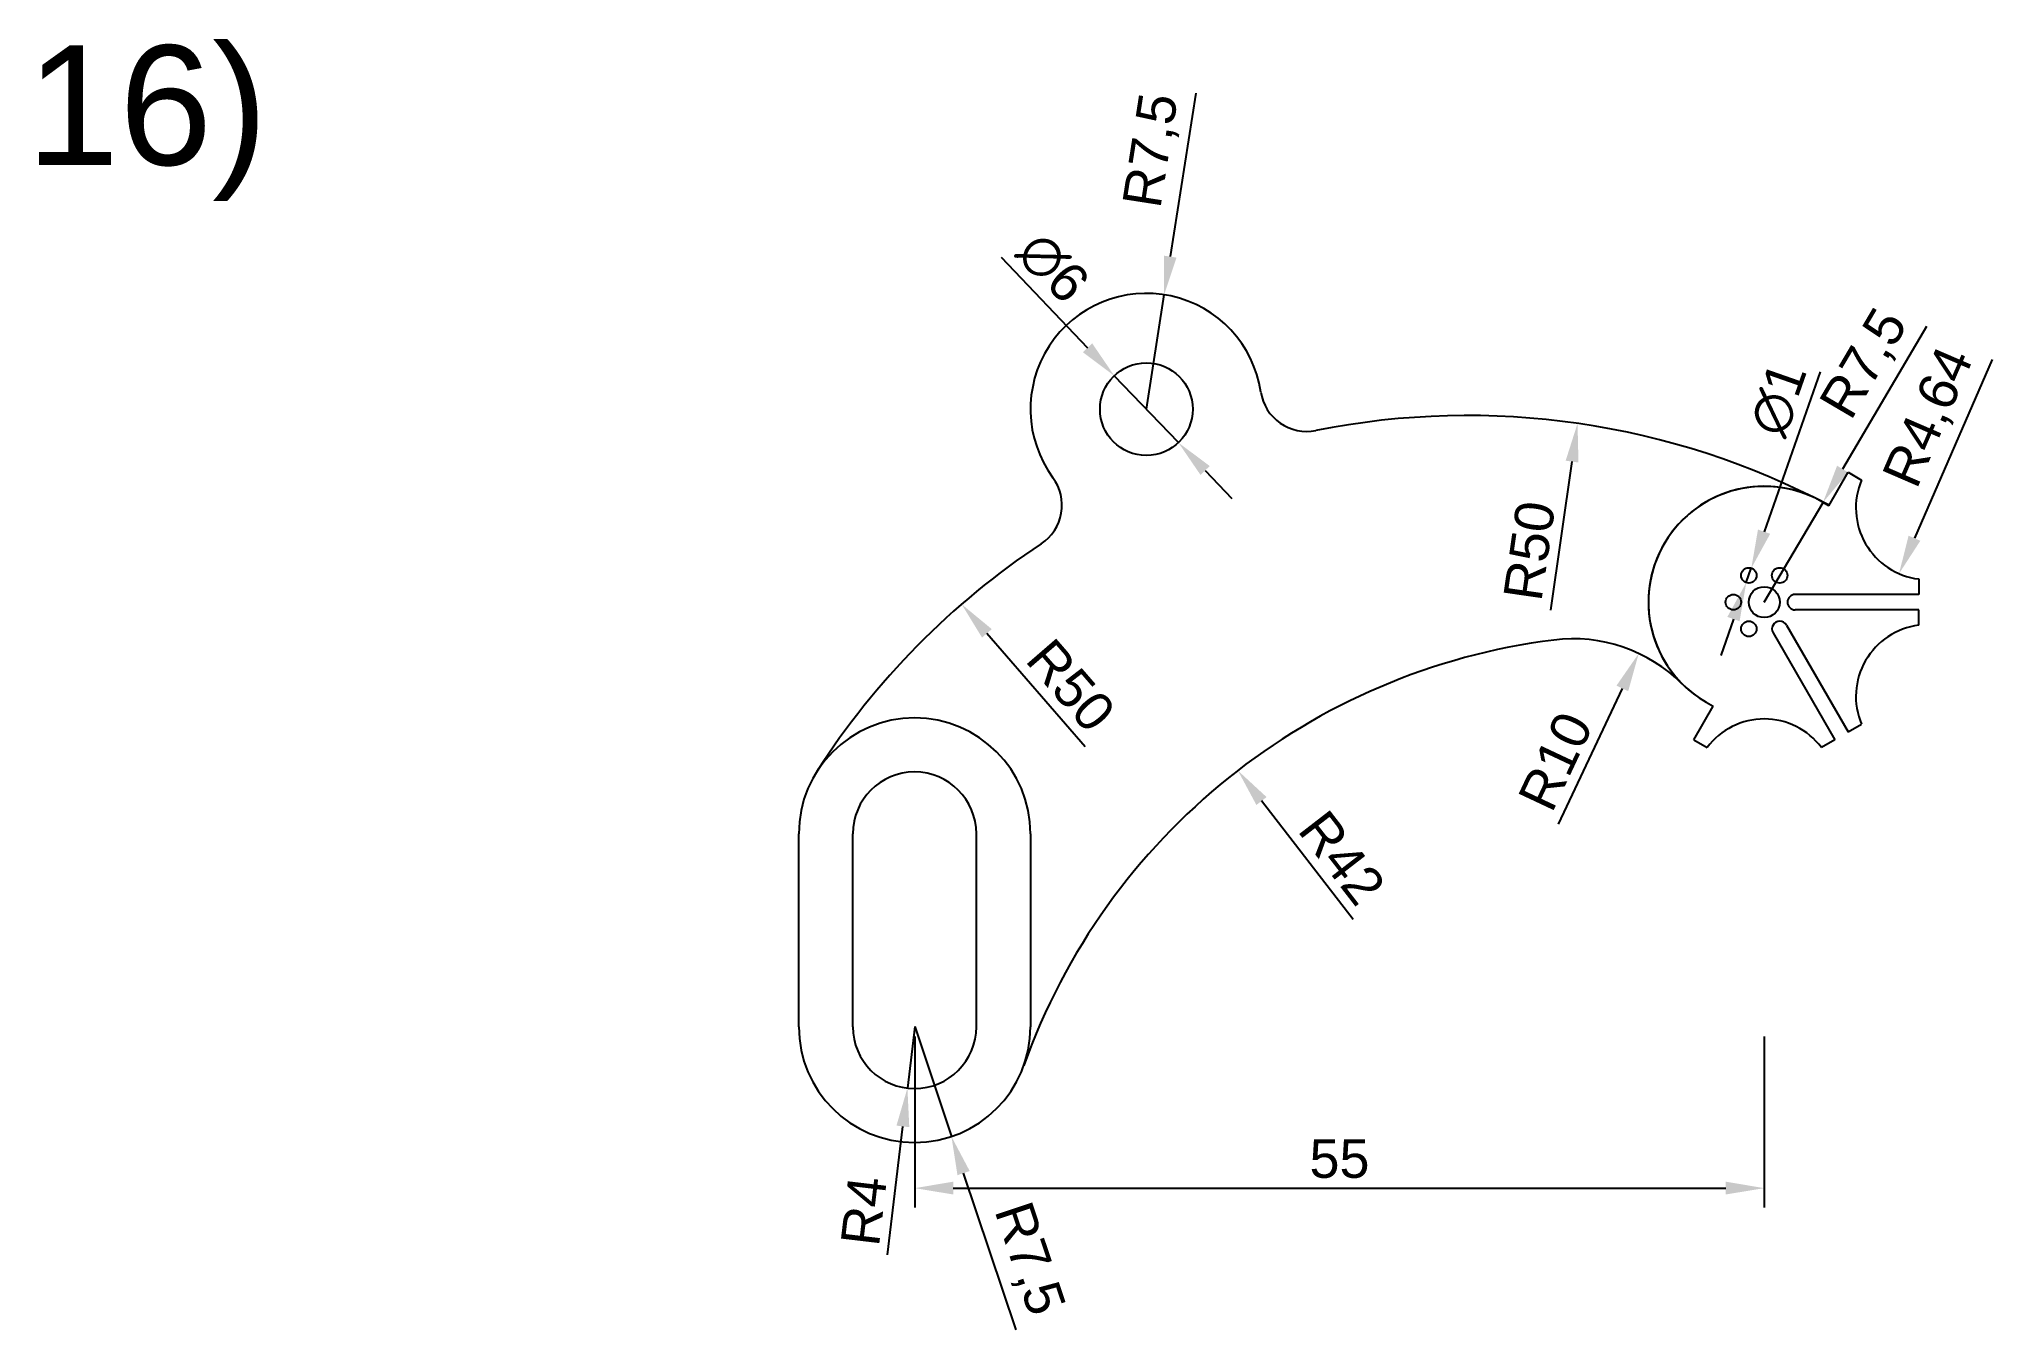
# Model space of a CAD drawing. Header units: millimetres. Extents: x 3042 to 3168, y 1632 to 1716.
import ezdxf

# ---------------------------------------------------------------- set-up
doc = ezdxf.new("R2010")
doc.units = ezdxf.units.MM
doc.styles.get("Standard").update_dxf_attribs({"font": 'arial.ttf'})
doc.dimstyles.new('ISO-25', dxfattribs={"dimtxt": 2.5, "dimasz": 2.5, "dimexe": 1.25, "dimexo": 0.625, "dimtad": 1, "dimtxsty": 'Standard', "dimcen": 2.5, "dimadec": 0, "dimazin": 0, "dimtfac": 1, "dimtmove": 0, "dimatfit": 3, "dimfxl": 1, "dimarcsym": 0})

# ---------------------------------------------------------------- blocks, each defined once
blk = doc.blocks.new('*D53')
at = {"color": 0, "lineweight": -2, "transparency": 16777216}
for p, q in [((3104.25, 1701.61), (3109.85, 1695.75)), ((3115.73, 1689.61), (3111.58, 1693.94)), ((3117.46, 1687.8), (3119.19, 1686))]:
    blk.add_line(p, q, dxfattribs=at)
at = {"color": 0, "transparency": 16777216}
for points in [[(3110.15, 1696.04), (3109.55, 1695.46), (3111.58, 1693.94)], [(3117.76, 1688.09), (3117.16, 1687.52), (3115.73, 1689.61)]]:
    blk.add_solid(points, dxfattribs=at)
at = {"layer": 'Defpoints', "color": 0, "transparency": 16777216}
for p in [(3111.58, 1693.94), (3115.73, 1689.61)]:
    blk.add_point(p, dxfattribs=at)
at = {"color": 0, "transparency": 16777216, "insert": (3107.61, 1700.94), "char_height": 2.5, "attachment_point": 5, "rotation": 313.7412}
blk.add_mtext('∅6', dxfattribs=at)
blk = doc.blocks.new('*D54')
at = {"color": 0, "lineweight": -2, "transparency": 16777216}
for p, q in [((3116.85, 1712.24), (3115.2, 1701.66)), ((3113.66, 1691.78), (3114.81, 1699.19))]:
    blk.add_line(p, q, dxfattribs=at)
at = {"color": 0, "transparency": 16777216}
blk.add_solid([(3114.79, 1701.72), (3115.61, 1701.59), (3114.81, 1699.19)], dxfattribs=at)
at = {"layer": 'Defpoints', "color": 0, "transparency": 16777216}
for p in [(3114.81, 1699.19), (3113.66, 1691.78)]:
    blk.add_point(p, dxfattribs=at)
at = {"color": 0, "transparency": 16777216, "insert": (3114.12, 1708.51), "char_height": 2.5, "attachment_point": 5, "rotation": 81.115}
blk.add_mtext('R7,5', dxfattribs=at)
blk = doc.blocks.new('*D55')
at = {"color": 0, "lineweight": -2, "transparency": 16777216}
blk.add_line((3109.7, 1669.91), (3103.33, 1677.25), dxfattribs=at)
at = {"color": 0, "transparency": 16777216}
blk.add_solid([(3103.65, 1677.53), (3103.02, 1676.98), (3101.7, 1679.14)], dxfattribs=at)
at = {"layer": 'Defpoints', "color": 0, "transparency": 16777216}
for p in [(3101.7, 1679.14), (3134.45, 1641.36)]:
    blk.add_point(p, dxfattribs=at)
at = {"color": 0, "transparency": 16777216, "insert": (3108.77, 1673.88), "char_height": 2.5, "attachment_point": 5, "rotation": 310.9253}
blk.add_mtext('R50', dxfattribs=at)
blk = doc.blocks.new('*D56')
at = {"color": 0, "lineweight": -2, "transparency": 16777216}
blk.add_line((3139.83, 1678.76), (3141.22, 1688.38), dxfattribs=at)
at = {"color": 0, "transparency": 16777216}
blk.add_solid([(3140.8, 1688.44), (3141.63, 1688.32), (3141.57, 1690.85)], dxfattribs=at)
at = {"layer": 'Defpoints', "color": 0, "transparency": 16777216}
for p in [(3141.57, 1690.85), (3134.45, 1641.36)]:
    blk.add_point(p, dxfattribs=at)
at = {"color": 0, "transparency": 16777216, "insert": (3138.46, 1682.6), "char_height": 2.5, "attachment_point": 5, "rotation": 81.811}
blk.add_mtext('R50', dxfattribs=at)
blk = doc.blocks.new('*D57')
at = {"color": 0, "lineweight": -2, "transparency": 16777216}
blk.add_line((3127.05, 1658.73), (3121.11, 1666.4), dxfattribs=at)
at = {"color": 0, "transparency": 16777216}
blk.add_solid([(3121.44, 1666.65), (3120.78, 1666.14), (3119.58, 1668.37)], dxfattribs=at)
at = {"layer": 'Defpoints', "color": 0, "transparency": 16777216}
for p in [(3119.58, 1668.37), (3145.28, 1635.15)]:
    blk.add_point(p, dxfattribs=at)
at = {"color": 0, "transparency": 16777216, "insert": (3126.33, 1662.72), "char_height": 2.5, "attachment_point": 5, "rotation": 307.7239}
blk.add_mtext('R42', dxfattribs=at)
blk = doc.blocks.new('*D58')
at = {"color": 0, "lineweight": -2, "transparency": 16777216}
blk.add_line((3140.34, 1664.9), (3144.47, 1673.69), dxfattribs=at)
at = {"color": 0, "transparency": 16777216}
blk.add_solid([(3144.09, 1673.87), (3144.85, 1673.51), (3145.53, 1675.95)], dxfattribs=at)
at = {"layer": 'Defpoints', "color": 0, "transparency": 16777216}
for p in [(3145.53, 1675.95), (3141.28, 1666.9)]:
    blk.add_point(p, dxfattribs=at)
at = {"color": 0, "transparency": 16777216, "insert": (3140.15, 1668.97), "char_height": 2.5, "attachment_point": 5, "rotation": 64.8324}
blk.add_mtext('R10', dxfattribs=at)
blk = doc.blocks.new('*D59')
at = {"color": 0, "lineweight": -2, "transparency": 16777216}
for p, q in [((3098.66, 1651.78), (3101.04, 1644.66)), ((3105.23, 1632.14), (3101.83, 1642.29))]:
    blk.add_line(p, q, dxfattribs=at)
at = {"color": 0, "transparency": 16777216}
blk.add_solid([(3102.22, 1642.43), (3101.43, 1642.16), (3101.04, 1644.66)], dxfattribs=at)
at = {"layer": 'Defpoints', "color": 0, "transparency": 16777216}
for p in [(3098.66, 1651.78), (3101.04, 1644.66)]:
    blk.add_point(p, dxfattribs=at)
at = {"color": 0, "transparency": 16777216, "insert": (3105.94, 1636.7), "char_height": 2.5, "attachment_point": 5, "rotation": 288.5067}
blk.add_mtext('R7,5', dxfattribs=at)
blk = doc.blocks.new('*D60')
at = {"color": 0, "lineweight": -2, "transparency": 16777216}
for p, q in [((3098.66, 1651.78), (3098.19, 1647.8)), ((3096.91, 1637), (3097.89, 1645.32))]:
    blk.add_line(p, q, dxfattribs=at)
at = {"color": 0, "transparency": 16777216}
blk.add_solid([(3097.48, 1645.37), (3098.31, 1645.27), (3098.19, 1647.8)], dxfattribs=at)
at = {"layer": 'Defpoints', "color": 0, "transparency": 16777216}
for p in [(3098.66, 1651.78), (3098.19, 1647.8)]:
    blk.add_point(p, dxfattribs=at)
at = {"color": 0, "transparency": 16777216, "insert": (3095.36, 1639.84), "char_height": 2.5, "attachment_point": 5, "rotation": 83.2719}
blk.add_mtext('R4', dxfattribs=at)
blk = doc.blocks.new('*D61')
at = {"color": 0, "lineweight": -2, "transparency": 16777216}
for p, q in [((3157.27, 1694.2), (3153.65, 1683.84)), ((3152.49, 1680.54), (3152.82, 1681.48)), ((3151.66, 1678.18), (3150.84, 1675.82))]:
    blk.add_line(p, q, dxfattribs=at)
at = {"color": 0, "transparency": 16777216}
for points in [[(3153.25, 1683.98), (3154.04, 1683.7), (3152.82, 1681.48)], [(3151.27, 1678.32), (3152.06, 1678.04), (3152.49, 1680.54)]]:
    blk.add_solid(points, dxfattribs=at)
at = {"layer": 'Defpoints', "color": 0, "transparency": 16777216}
for p in [(3152.82, 1681.48), (3152.49, 1680.54)]:
    blk.add_point(p, dxfattribs=at)
at = {"color": 0, "transparency": 16777216, "insert": (3154.57, 1692.43), "char_height": 2.5, "attachment_point": 5, "rotation": 70.6972}
blk.add_mtext('∅1', dxfattribs=at)
blk = doc.blocks.new('*D62')
at = {"color": 0, "lineweight": -2, "transparency": 16777216}
blk.add_line((3168.4, 1695), (3163.38, 1683.42), dxfattribs=at)
at = {"color": 0, "transparency": 16777216}
blk.add_solid([(3163, 1683.58), (3163.76, 1683.25), (3162.38, 1681.12)], dxfattribs=at)
at = {"layer": 'Defpoints', "color": 0, "transparency": 16777216}
for p in [(3164.23, 1685.38), (3162.38, 1681.12)]:
    blk.add_point(p, dxfattribs=at)
at = {"color": 0, "transparency": 16777216, "insert": (3164.43, 1691.2), "char_height": 2.5, "attachment_point": 5, "rotation": 66.5851}
blk.add_mtext('R4,64', dxfattribs=at)
blk = doc.blocks.new('*D63')
at = {"color": 0, "lineweight": -2, "transparency": 16777216}
for p, q in [((3164.17, 1697.13), (3158.73, 1687.89)), ((3153.66, 1679.28), (3157.46, 1685.74))]:
    blk.add_line(p, q, dxfattribs=at)
at = {"color": 0, "transparency": 16777216}
blk.add_solid([(3158.37, 1688.11), (3159.09, 1687.68), (3157.46, 1685.74)], dxfattribs=at)
at = {"layer": 'Defpoints', "color": 0, "transparency": 16777216}
for p in [(3157.46, 1685.74), (3153.66, 1679.28)]:
    blk.add_point(p, dxfattribs=at)
at = {"color": 0, "transparency": 16777216, "insert": (3160.25, 1694.66), "char_height": 2.5, "attachment_point": 5, "rotation": 59.5087}
blk.add_mtext('R7,5', dxfattribs=at)
blk = doc.blocks.new('*D64')
at = {"color": 0, "lineweight": -2, "transparency": 16777216}
for p, q in [((3098.66, 1651.15), (3098.66, 1640.07)), ((3153.66, 1651.15), (3153.66, 1640.07)), ((3101.16, 1641.32), (3151.16, 1641.32))]:
    blk.add_line(p, q, dxfattribs=at)
at = {"color": 0, "transparency": 16777216}
for points in [[(3101.16, 1641.74), (3101.16, 1640.91), (3098.66, 1641.32)], [(3151.16, 1641.74), (3151.16, 1640.91), (3153.66, 1641.32)]]:
    blk.add_solid(points, dxfattribs=at)
at = {"layer": 'Defpoints', "color": 0, "transparency": 16777216}
for p in [(3098.66, 1651.78), (3153.66, 1651.78), (3153.66, 1641.32)]:
    blk.add_point(p, dxfattribs=at)
at = {"color": 0, "transparency": 16777216, "insert": (3126.16, 1643.22), "char_height": 2.5, "attachment_point": 5}
blk.add_mtext('55', dxfattribs=at)

msp = doc.modelspace()

# ---------------------------------------------------------------- linework, layer by layer
for p, q in [((3157.83, 1685.507), (3159.089, 1687.687)), ((3159.089, 1687.687), (3159.955, 1687.187)), ((3163.656, 1680.777), (3163.656, 1679.777)), ((3163.656, 1679.777), (3155.656, 1679.777)), ((3163.656, 1679.777), (3155.656, 1679.777)), ((3155.089, 1677.795), (3159.089, 1670.866)), ((3163.656, 1678.777), (3155.656, 1678.777)), ((3163.656, 1678.777), (3155.656, 1678.777)), ((3163.656, 1677.777), (3163.656, 1678.777)), ((3154.223, 1677.295), (3158.223, 1670.366)), ((3149.089, 1670.366), (3150.347, 1672.546)), ((3159.089, 1670.866), (3159.955, 1671.366)), ((3149.089, 1670.366), (3149.955, 1669.866)), ((3158.223, 1670.366), (3157.357, 1669.866)), ((3091.156, 1651.777), (3091.156, 1664.277)), ((3094.656, 1651.777), (3094.656, 1664.277)), ((3102.656, 1651.777), (3102.656, 1664.277)), ((3106.156, 1664.277), (3106.156, 1651.777))]:
    msp.add_line(p, q)
for centre, radius in [((3113.656, 1691.777), 3), ((3152.656, 1681.009), 0.5), ((3154.656, 1681.009), 0.5), ((3153.656, 1679.277), 1), ((3151.656, 1679.277), 0.5), ((3152.656, 1677.545), 0.5)]:
    msp.add_circle(centre, radius)
for centre, radius, start, end in [((3113.656, 1691.777), 7.5, 8.51406, 216.31647), ((3124.04, 1693.331), 3, 188.51406, 281.32759), ((3134.45, 1641.364), 50, 62.09064, 101.32759), ((3105.195, 1685.558), 3, 303.50293, 36.31647), ((3153.656, 1679.277), 7.5, 56.17745, 236.17745), ((3153.656, 1679.277), 7.5, 56.17745, 243.82255), ((3153.656, 1679.277), 7.5, 63.82255, 116.17745), ((3164.229, 1685.381), 4.64, 157.09647, 262.90353), ((3134.45, 1641.364), 50, 123.50293, 147.37557), ((3155.656, 1679.277), 0.5, 90, 270), ((3154.656, 1677.545), 0.5, 30, 210), ((3164.229, 1673.172), 4.64, 97.09647, 202.90353), ((3145.281, 1635.153), 42, 97.18002, 160.37717), ((3141.281, 1666.902), 10, 45, 97.18002), ((3098.656, 1664.277), 7.5, 0, 180), ((3153.656, 1667.068), 4.64, 37.09647, 142.90353), ((3098.656, 1664.277), 4, 0, 180), ((3098.656, 1651.777), 7.5, 180, 0), ((3098.656, 1651.777), 4, 180, 0)]:
    msp.add_arc(centre, radius, start, end)

# ---------------------------------------------------------------- texts
msp.add_text('16)', height=7.744).set_placement((3041.152, 1707.593))

# ---------------------------------------------------------------- dimensions: what is measured, and where the dimension line sits
for center, mpoint, picture, middle in [((3113.656, 1691.777), (3114.814, 1699.187), '*D54', (3114.124, 1708.512)), ((3153.656, 1679.277), (3157.461, 1685.739), '*D63', (3160.253, 1694.663)), ((3098.656, 1651.777), (3101.036, 1644.665), '*D59', (3105.939, 1636.703))]:
    dim = msp.add_radius_dim(center=center, mpoint=mpoint, dimstyle='ISO-25')
    dim.commit()
    dim.dimension.update_dxf_attribs({"geometry": picture, "text_midpoint": middle})
for p1, p2, picture, middle in [((3115.73, 1689.609), (3111.581, 1693.944), '*D53', (3106.186, 1699.582)), ((3152.49, 1680.537), (3152.821, 1681.481), '*D61', (3156.428, 1691.778))]:
    dim = msp.add_diameter_dim_2p(p1=p1, p2=p2, dimstyle='ISO-25')
    dim.commit()
    dim.dimension.update_dxf_attribs({"geometry": picture, "text_midpoint": middle, "dimtype": 163})
for center, mpoint, picture, middle in [((3164.229, 1685.381), (3162.385, 1681.123), '*D62', (3166.384, 1690.358)), ((3134.45, 1641.364), (3141.572, 1690.854), '*D56', (3140.346, 1682.334)), ((3134.45, 1641.364), (3101.696, 1679.142), '*D55', (3107.335, 1672.638)), ((3141.281, 1666.902), (3145.534, 1675.953), '*D58', (3141.873, 1668.163)), ((3145.281, 1635.153), (3119.583, 1668.374), '*D57', (3124.844, 1661.572)), ((3098.656, 1651.777), (3098.187, 1647.804), '*D60', (3097.221, 1639.616))]:
    dim = msp.add_radius_dim(center=center, mpoint=mpoint, dimstyle='ISO-25')
    dim.commit()
    dim.dimension.update_dxf_attribs({"geometry": picture, "text_midpoint": middle, "dimtype": 164})
dim = msp.add_linear_dim(base=(3153.656, 1641.325), p1=(3098.656, 1651.777), p2=(3153.656, 1651.777), dimstyle='ISO-25')
dim.commit()
dim.dimension.update_dxf_attribs({"geometry": '*D64', "text_midpoint": (3126.156, 1643.221)})

doc.saveas('drawing.dxf')
